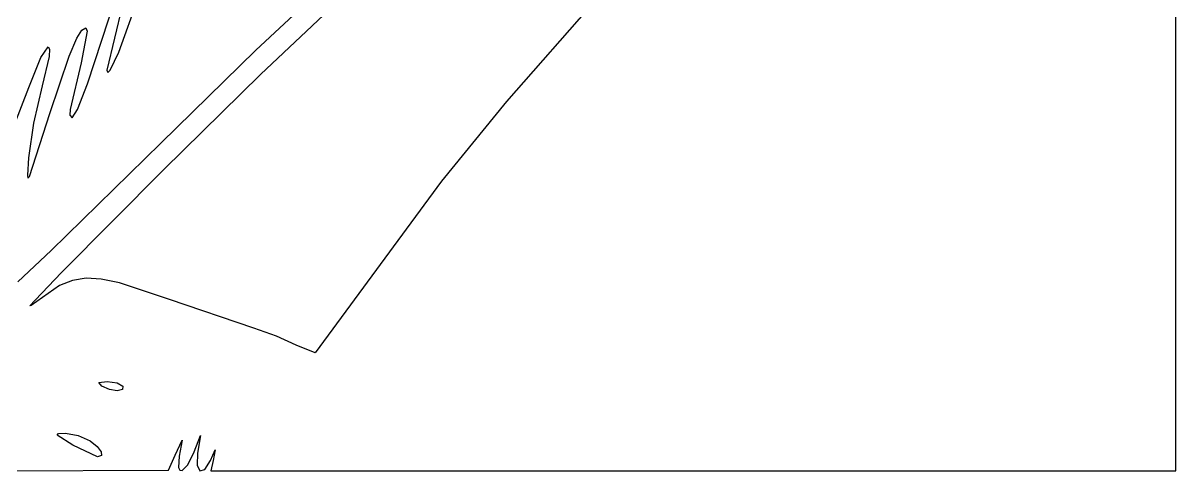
# Model space of a CAD drawing. Extents: x 0 to 159, y 0 to 200.
# Drawn here: x 72.4 to 158.8, y 0.4 to 33.9 of the extents above; entities that cross this region are included whole.
import ezdxf

# ---------------------------------------------------------------- set-up
doc = ezdxf.new("R2010")
doc.units = 0

msp = doc.modelspace()

# ---------------------------------------------------------------- linework, layer by layer
at = {"layer": 'Layer 1'}
for p, q in [((158.7501, 21.810112), (158.7501, 43.267129)), ((77.25481, 29.35255), (79.9021, 37.471339)), ((79.591788, 31.722469), (81.847318, 37.9617)), ((95.5385, 37.176946), (89.847182, 31.870448)), ((115.330537, 35.687914), (108.62738, 28.02406)), ((79.844906, 35.163597), (78.698069, 30.367448)), ((90.201415, 30.0511), (95.797263, 35.309471)), ((76.452483, 32.756191), (76.826229, 33.365003)), ((77.234614, 33.296873), (76.775429, 30.924485)), ((76.826229, 33.365003), (77.137032, 33.529822)), ((77.137032, 33.529822), (77.234614, 33.296873)), ((73.755451, 31.326795), (74.302984, 32.109819)), ((74.302984, 32.109819), (74.408831, 31.943924)), ((74.408831, 31.943924), (74.381147, 31.403767)), ((75.89075, 31.412333), (76.452483, 32.756191)), ((72.86806, 29.070636), (73.755451, 31.326795)), ((74.381147, 31.403767), (73.860424, 29.192698)), ((74.439333, 27.135296), (75.89075, 31.412333)), ((78.948492, 30.371163), (79.591788, 31.722469)), ((89.847182, 31.870448), (82.746197, 24.909973)), ((76.775429, 30.924485), (75.962628, 27.428808)), ((78.698069, 30.367448), (78.770895, 30.192949)), ((78.770895, 30.192949), (78.948492, 30.371163)), ((76.505295, 27.431238), (77.25481, 29.35255)), ((82.960686, 22.930888), (90.201415, 30.0511)), ((71.09954, 24.473366), (72.86806, 29.070636)), ((73.860424, 29.192698), (73.209284, 26.411749)), ((108.62738, 28.02406), (103.753421, 22.048943)), ((72.905675, 22.410717), (74.439333, 27.135296)), ((75.962628, 27.428808), (75.934097, 26.99273)), ((75.934097, 26.99273), (76.094215, 26.811446)), ((76.094215, 26.811446), (76.505295, 27.431238)), ((73.209284, 26.411749), (72.832782, 23.812833)), ((82.746197, 24.909973), (74.5296, 16.859358)), ((72.832782, 23.812833), (72.75941, 22.49642)), ((72.75941, 22.49642), (72.79599, 22.280919)), ((75.293453, 15.208445), (82.960686, 22.930888)), ((72.79599, 22.280919), (72.905675, 22.410717)), ((103.753421, 22.048943), (94.292973, 9.197946)), ((158.7501, 0.353096), (158.7501, 21.810112)), ((74.5296, 16.859358), (72.0451, 14.522507)), ((73.323017, 13.151038), (75.293453, 15.208445)), ((77.141436, 14.786611), (76.128776, 14.625021)), ((78.288372, 14.721634), (77.141436, 14.786611)), ((79.656302, 14.433982), (78.288372, 14.721634)), ((75.163674, 14.232976), (73.029279, 12.741954)), ((76.128776, 14.625021), (75.163674, 14.232976)), ((83.402011, 13.20621), (79.656302, 14.433982)), ((72.94619, 12.71956), (73.323017, 13.151038)), ((89.708623, 11.055322), (83.402011, 13.20621)), ((73.029279, 12.741954), (72.94619, 12.71956)), ((91.393535, 10.458466), (89.708623, 11.055322)), ((92.864928, 9.781441), (91.393535, 10.458466)), ((94.292973, 9.197946), (92.864928, 9.781441)), ((78.093143, 6.975533), (78.736875, 7.050586)), ((78.316716, 6.7031), (78.093143, 6.975533)), ((78.736875, 7.050586), (79.471358, 6.950662)), ((79.471358, 6.950662), (79.904217, 6.7031)), ((78.897989, 6.449695), (78.316716, 6.7031)), ((79.476253, 6.365227), (78.897989, 6.449695)), ((79.871624, 6.449695), (79.476253, 6.365227)), ((79.904217, 6.7031), (79.871624, 6.449695)), ((74.979127, 3.039677), (75.08565, 3.148277)), ((76.147837, 2.289142), (74.979127, 3.039677)), ((75.08565, 3.148277), (75.595034, 3.171087)), ((75.595034, 3.171087), (76.544492, 3.006736)), ((76.544492, 3.006736), (77.447118, 2.605584)), ((77.447118, 2.605584), (77.98355, 2.179681)), ((83.823933, 1.526436), (84.335814, 2.646153)), ((84.335814, 2.646153), (84.111095, 1.457997)), ((85.249156, 1.785375), (85.70424, 2.998931)), ((85.70424, 2.998931), (85.498923, 1.676014)), ((77.999921, 1.41143), (76.147837, 2.289142)), ((77.98355, 2.179681), (78.274383, 1.795782)), ((78.274383, 1.795782), (78.289784, 1.518245)), ((84.763905, 0.803351), (85.249156, 1.785375)), ((86.451777, 1.146847), (86.803144, 1.940597)), ((86.803144, 1.940597), (86.650038, 1.146847)), ((78.289784, 1.518245), (77.999921, 1.41143)), ((83.312052, 0.406365), (83.823933, 1.526436)), ((84.111095, 1.457997), (84.074257, 0.604869)), ((85.498923, 1.676014), (85.468419, 0.777405)), ((86.026271, 0.467677), (86.451777, 1.146847)), ((86.650038, 1.146847), (86.496579, 0.353096)), ((68.844979, 0.367913), (83.312052, 0.406365)), ((84.074257, 0.604869), (84.173869, 0.422921)), ((84.173869, 0.422921), (84.332066, 0.398252)), ((84.332066, 0.398252), (84.763905, 0.803351)), ((85.468419, 0.777405), (85.671344, 0.359578)), ((85.671344, 0.359578), (86.026271, 0.467677)), ((86.496579, 0.353096), (122.623516, 0.353096)), ((122.623516, 0.353096), (158.7501, 0.353096))]:
    msp.add_line(p, q, dxfattribs=at)

doc.saveas('drawing.dxf')
